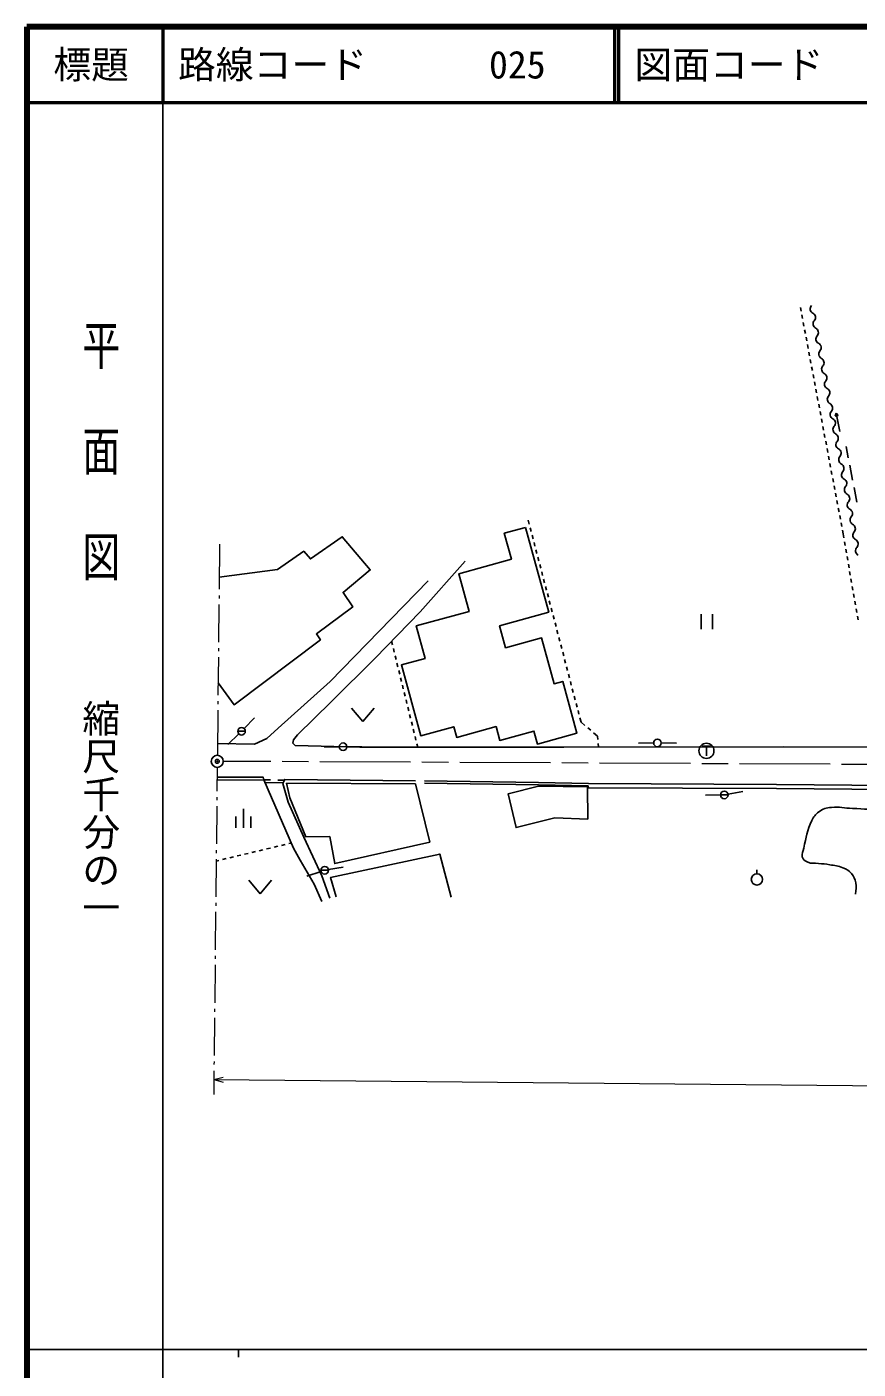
# Model space of a CAD drawing. Units: millimetres, scale not verified. Extents: x 40000 to 680000, y 20000 to 380000.
# Drawn here: x 40000 to 149974, y 202409 to 380000 of the extents above; entities that cross this region are included whole.
import ezdxf
from ezdxf.enums import TextEntityAlignment as Align

# ---------------------------------------------------------------- set-up
doc = ezdxf.new("R2010")
doc.units = ezdxf.units.MM
doc.header["$LTSCALE"] = 1000
doc.header["$PDMODE"] = 32
doc.header["$PDSIZE"] = 500
doc.linetypes.add('CHAIN', pattern=[18.5, 12, -1.5, 3.5, -1.5])
for name, color, linetype, lineweight in [('M-BGD', 7, 'Continuous', 25), ('M-BGD-EXST', 7, 'Continuous', 25), ('M-BMK', 2, 'CHAIN', 13), ('M-BMK-HTXT', 7, 'Continuous', 13), ('M-BMK-SRVR', 3, 'Continuous', 25), ('M-STR-HTXT', 7, 'Continuous', 13), ('M-TTL', 2, 'Continuous', 140), ('M-TTL-BAND', 7, 'Continuous', 25), ('M-TTL-LINE', 7, 'Continuous', 50)]:
    doc.layers.add(name, color=color, linetype=linetype, lineweight=lineweight)
doc.layers.add('M-OTRS', color=6, linetype='Continuous')
doc.layers.add('M-TTL-TXT', color=7, linetype='Continuous')
doc.styles.add('@ＭＳ ゴシック', font='')
doc.styles.add('ＭＳ ゴシック', font='')
doc.styles.get('@ＭＳ ゴシック').set_extended_font_data('@MS Gothic')
doc.styles.get('ＭＳ ゴシック').set_extended_font_data('MS Gothic')

msp = doc.modelspace()

# ---------------------------------------------------------------- linework, layer by layer
at = {"layer": 'M-BGD'}
for p, q in [((142434, 342377), (142345, 342848)), ((142619, 341394), (142526, 341886)), ((142805, 340412), (142712, 340903)), ((142990, 339429), (142897, 339920)), ((143175, 338446), (143083, 338938)), ((143361, 337464), (143268, 337955)), ((143546, 336481), (143454, 336972)), ((143732, 335498), (143639, 335990)), ((143917, 334516), (143824, 335007)), ((144103, 333533), (144010, 334024)), ((144288, 332550), (144195, 333042)), ((144474, 331568), (144381, 332059)), ((144659, 330585), (144566, 331076)), ((144844, 329602), (144752, 330094)), ((145030, 328620), (144937, 329111)), ((146945, 328505), (147052, 328910)), ((147312, 328581), (146945, 328505)), ((147562, 326463), (147052, 328910)), ((147052, 328910), (147312, 328581)), ((145215, 327637), (145123, 328128)), ((145401, 326654), (145308, 327146)), ((145586, 325672), (145493, 326163)), ((145772, 324689), (145679, 325180)), ((145957, 323706), (145864, 324198)), ((148382, 324481), (148674, 322986)), ((146142, 322724), (146050, 323215)), ((146328, 321741), (146235, 322232)), ((148865, 322004), (149247, 320041)), ((146513, 320758), (146421, 321250)), ((146699, 319776), (146606, 320267)), ((146884, 318793), (146791, 319284)), ((147070, 317810), (146977, 318302)), ((149439, 319060), (149821, 317097)), ((147255, 316828), (147162, 317319)), ((147440, 315845), (147348, 316337)), ((106461, 314200), (106318, 314746)), ((147626, 314863), (147533, 315354)), ((147811, 313880), (147719, 314371)), ((106714, 313232), (106587, 313716)), ((106967, 312265), (106840, 312749)), ((147993, 312917), (147904, 313389)), ((148086, 312380), (147993, 312917)), ((107220, 311297), (107093, 311781)), ((107473, 310330), (107346, 310814)), ((148256, 311395), (148171, 311887)), ((148426, 310409), (148341, 310902)), ((107726, 309363), (107600, 309846)), ((148596, 309424), (148511, 309916)), ((107979, 308395), (107853, 308879)), ((108232, 307428), (108106, 307911)), ((148766, 308438), (148681, 308931)), ((148935, 307453), (148850, 307946)), ((108485, 306460), (108359, 306944)), ((108738, 305493), (108612, 305976)), ((149105, 306467), (149020, 306960)), ((149275, 305482), (149190, 305975)), ((108991, 304525), (108865, 305009)), ((109244, 303558), (109118, 304042)), ((149445, 304496), (149360, 304989)), ((149615, 303511), (149530, 304004)), ((109497, 302590), (109371, 303074)), ((109750, 301623), (109624, 302107)), ((129193, 302299), (129193, 300299)), ((130693, 302299), (130693, 300299)), ((149785, 302526), (149700, 303018)), ((149955, 301540), (149870, 302033)), ((110004, 300655), (109877, 301139)), ((110257, 299688), (110130, 300172)), ((88363, 298260), (88252, 298712)), ((110510, 298721), (110383, 299204)), ((88603, 297290), (88483, 297775)), ((88842, 296319), (88722, 296804)), ((110763, 297753), (110636, 298237)), ((111016, 296786), (110889, 297269)), ((89082, 295348), (88962, 295833)), ((89321, 294377), (89201, 294862)), ((111269, 295818), (111142, 296302)), ((111522, 294851), (111395, 295334)), ((89560, 293406), (89441, 293891)), ((111775, 293883), (111648, 294367)), ((112028, 292916), (111901, 293400)), ((89800, 292435), (89680, 292920)), ((90039, 291464), (89919, 291949)), ((112281, 291948), (112154, 292432)), ((112534, 290981), (112407, 291465)), ((82960, 289881), (84460, 288081)), ((84460, 288081), (85960, 289881)), ((90279, 290493), (90159, 290979)), ((90518, 289522), (90398, 290008)), ((112787, 290013), (112661, 290497)), ((113040, 289046), (112914, 289530)), ((68746, 287157), (70133, 288598)), ((90757, 288551), (90638, 289037)), ((90997, 287580), (90877, 288066)), ((113310, 288016), (113167, 288562)), ((113828, 287579), (113310, 288016)), ((68038, 286452), (66592, 285070)), ((67899, 286797), (68899, 286797)), ((91236, 286609), (91117, 287095)), ((91476, 285639), (91356, 286124)), ((114593, 286934), (114210, 287257)), ((115493, 286175), (114975, 286612)), ((115534, 285693), (115493, 286175)), ((81328, 284759), (79328, 284748)), ((82327, 284756), (84327, 284733)), ((91707, 284702), (91595, 285153)), ((115618, 284712), (115577, 285194)), ((122925, 285260), (120925, 285249)), ((123925, 285257), (125925, 285234)), ((71361, 280374), (72219, 280360)), ((71513, 280027), (73915, 279996)), ((73219, 280343), (74076, 280328)), ((114276, 279580), (114281, 279330)), ((132759, 278476), (134723, 278851)), ((131768, 278372), (129768, 278332)), ((131767, 278383), (132767, 278383)), ((67648, 275527), (67648, 274027)), ((68648, 276527), (68648, 274027)), ((69648, 275527), (69648, 274027)), ((73669, 271701), (74156, 271818)), ((74642, 271934), (74996, 272019)), ((65889, 269838), (66376, 269954)), ((66862, 270071), (67348, 270187)), ((67834, 270304), (68321, 270420)), ((68807, 270537), (69293, 270653)), ((69779, 270769), (70266, 270886)), ((70752, 271002), (71238, 271119)), ((71724, 271235), (72211, 271352)), ((72697, 271468), (73183, 271585)), ((65050, 269636), (65403, 269721)), ((78927, 268262), (77028, 267634)), ((78902, 268419), (79902, 268419)), ((79895, 268504), (81866, 268840)), ((136589, 267955), (136589, 268455)), ((69351, 267104), (70851, 265304)), ((70851, 265304), (72351, 267104))]:
    msp.add_line(p, q, dxfattribs=at)
for points in [[(105970, 313776), (109038, 302540), (102538, 300766), (103332, 297856), (108090, 299155), (109747, 293086), (110889, 293397), (112763, 286534), (107551, 285111), (107084, 286820), (102570, 285588), (102070, 287420), (96868, 286000), (96485, 287404), (92108, 286209), (89547, 295593), (92692, 296452), (91516, 300762), (98494, 302666), (97134, 307651), (104105, 309553), (103162, 313010)], [(91403, 279870), (74354, 279931), (74769, 277989), (76926, 272828), (80068, 272864), (80727, 269288), (93297, 272138)], [(114159, 279451), (107708, 279520), (103692, 278546), (104732, 274066), (109843, 275349), (114202, 275183)]]:
    msp.add_lwpolyline(points, close=True, dxfattribs=at)
for points in [[(65455, 307178), (73179, 308184), (76642, 310617), (77508, 309611), (81719, 312536), (85427, 308149), (81824, 305178), (83123, 303248), (78303, 299691), (78841, 298919), (67412, 290321), (65304, 293199)], [(97998, 309302), (92032, 302611), (86089, 296481), (80275, 290714), (75806, 286315), (75268, 285660), (75198, 285216), (75479, 284935), (84042, 284701), (111054, 284704), (140156, 284756), (167399, 284687), (173587, 284578), (191542, 284590), (220630, 284294), (245565, 284277), (258829, 284505), (264506, 292429), (271479, 302325)], [(65218, 285200), (70098, 285118), (71735, 285851), (73248, 287193), (80147, 293369), (93085, 306705)], [(65169, 280717), (71262, 280750), (71361, 280374), (65165, 280330)], [(71361, 280374), (75294, 271332), (76141, 269764), (78008, 266577), (79003, 264262)], [(80075, 264720), (79021, 267666), (76621, 272791), (74553, 277436), (73856, 279875), (74122, 280423), (91430, 280228)], [(92620, 279932), (107688, 279735), (114276, 279580)], [(92624, 280232), (107694, 280035), (114283, 279880)], [(114281, 279330), (139151, 279227), (154126, 279098), (162212, 279032), (179233, 279106), (189311, 279148), (206747, 279013), (221968, 278901), (235495, 278739), (252437, 278503), (257929, 278490)], [(114283, 279880), (139154, 279777), (154131, 279648), (162213, 279582), (179231, 279656), (189312, 279698), (206752, 279563), (221973, 279451), (235502, 279289), (252442, 279053), (257930, 279040)], [(96139, 264869), (94621, 270545), (80183, 267458), (80930, 264919)]]:
    msp.add_lwpolyline(points, dxfattribs=at)
for centre, radius in [((68399, 286797), 500), ((81828, 284761), 500), ((123425, 285262), 500), ((132267, 278383), 500), ((79402, 268419), 500), ((136589, 267205), 750)]:
    msp.add_circle(centre, radius, dxfattribs=at)
for centre, radius, start, end in [((144272, 342695), 641, 138.26617, 243.10691), ((143693, 341552), 641, 318.26617, 63.10691), ((144649, 340699), 641, 138.26617, 243.10691), ((144069, 339556), 641, 318.26617, 63.10691), ((145026, 338703), 641, 138.26617, 243.10691), ((144446, 337560), 641, 318.26617, 63.10691), ((145402, 336707), 641, 138.26617, 243.10691), ((144823, 335564), 641, 318.26617, 63.10691), ((145779, 334710), 641, 138.26617, 243.10691), ((145199, 333567), 641, 318.26617, 63.10691), ((146156, 332714), 641, 138.26617, 243.10691), ((145576, 331571), 641, 318.26617, 63.10691), ((146533, 330718), 641, 138.26617, 243.10691), ((145953, 329575), 641, 318.26617, 63.10691), ((146909, 328722), 641, 138.26617, 243.10691), ((146329, 327579), 641, 318.26617, 63.10691), ((147286, 326726), 641, 138.26617, 243.10691), ((146706, 325583), 641, 318.26617, 63.10691), ((147663, 324730), 641, 138.26617, 243.10691), ((147083, 323587), 641, 318.26617, 63.10691), ((148039, 322734), 641, 138.26617, 243.10691), ((147460, 321591), 641, 318.26617, 63.10691), ((148416, 320738), 641, 138.26617, 243.10691), ((147836, 319595), 641, 318.26617, 63.10691), ((148793, 318741), 641, 138.26617, 243.10691), ((148213, 317598), 641, 318.26617, 63.10691), ((149169, 316745), 641, 138.26617, 243.10691), ((148590, 315602), 641, 318.26617, 63.10691), ((149546, 314749), 641, 138.26617, 243.10691), ((148966, 313606), 641, 318.26617, 63.10691), ((149940, 312739), 663, 138.31249, 241.25842), ((149302, 311576), 663, 318.31249, 61.25842), ((150292, 310694), 663, 138.31249, 241.25842)]:
    msp.add_arc(centre, radius, start, end, dxfattribs=at)
msp.add_open_spline([(149624, 265264), (149719, 265889), (149770, 266171), (149649, 266732), (149537, 267251), (149436, 267564), (149101, 267977), (148762, 268396), (148453, 268539), (147956, 268749), (147313, 269020), (146902, 269030), (146214, 269147), (145635, 269245), (145304, 269255), (144720, 269321), (144176, 269382), (143823, 269241), (143326, 269470), (142958, 269641), (142676, 269798), (142579, 270192), (142471, 270633), (142680, 270894), (142779, 271337), (143101, 272791), (143240, 273638), (143849, 274997), (144084, 275520), (144311, 275798), (144770, 276142), (145324, 276556), (145750, 276662), (146438, 276739), (147522, 276860), (148136, 276631), (149226, 276590), (150839, 276528), (151744, 276433), (153358, 276490), (154186, 276519), (154649, 276563), (155474, 276639), (156875, 276770), (157698, 276651), (159058, 277013), (159775, 277203), (160200, 277311), (160826, 277710), (161457, 278112), (161682, 278387), (162212, 279032)], degree=3, knots=[0, 0, 0, 0, 1, 1, 1, 2, 2, 2, 3, 3, 3, 4, 4, 4, 5, 5, 5, 6, 6, 6, 7, 7, 7, 8, 8, 8, 9, 9, 9, 10, 10, 10, 11, 11, 11, 12, 12, 12, 13, 13, 13, 14, 14, 14, 15, 15, 15, 16, 16, 16, 17, 17, 17, 17], dxfattribs=at)
at = {"layer": 'M-BGD-EXST'}
for p, q in [((129351, 284821), (130451, 284821)), ((129901, 284821), (129901, 283571))]:
    msp.add_line(p, q, dxfattribs=at)
msp.add_circle((129901, 284221), 1000, dxfattribs=at)
at = {"layer": 'M-BMK'}
msp.add_line((164773, 282344), (65992, 282822), dxfattribs=at)
at = {"layer": 'M-BMK-HTXT'}
for p, q in [((65502, 311545), (65438, 305585)), ((65429, 304785), (65425, 304385)), ((65416, 303585), (65362, 298585)), ((65341, 296585), (65287, 291586)), ((65354, 297785), (65349, 297385)), ((65265, 289586), (65201, 283625)), ((65278, 290786), (65274, 290386)), ((65183, 282026), (65150, 278893)), ((65141, 278093), (65137, 277693)), ((65128, 276893), (65074, 271894)), ((65065, 271094), (65061, 270694)), ((65052, 269894), (64998, 264894)), ((64977, 262894), (64923, 257894)), ((64990, 264094), (64985, 263694)), ((64901, 255895), (64847, 250895)), ((64914, 257094), (64910, 256695)), ((64825, 248895), (64771, 243895)), ((64838, 250095), (64834, 249695)), ((64750, 241895), (64716, 238763)), ((64763, 243095), (64758, 242695))]:
    msp.add_line(p, q, dxfattribs=at)
at = {"layer": 'M-BMK-SRVR'}
msp.add_circle((65192, 282825), 800, dxfattribs=at)
at = {"layer": 'M-OTRS'}
msp.add_point((65192, 282825), dxfattribs=at)
at = {"layer": 'M-STR-HTXT'}
for q in [(65990, 241020), (258009, 238954), (65984, 240395)]:
    msp.add_line((64737, 240719), q, dxfattribs=at)
at = {"layer": 'M-TTL'}
for p, q in [((40000, 380000), (40000, 20000)), ((680000, 380000), (40000, 380000))]:
    msp.add_line(p, q, dxfattribs=at)
at = {"layer": 'M-TTL-BAND'}
for p, q in [((58000, 370000), (58000, 20000)), ((40000, 205000), (579000, 205000)), ((68000, 205000), (68000, 204000))]:
    msp.add_line(p, q, dxfattribs=at)
at = {"layer": 'M-TTL-LINE'}
for p, q in [((58000, 380000), (58000, 370000)), ((117750, 380000), (117750, 370000)), ((118250, 380000), (118250, 370000)), ((40000, 370000), (680000, 370000))]:
    msp.add_line(p, q, dxfattribs=at)

# ---------------------------------------------------------------- texts
at = {"layer": 'M-TTL-BAND', "style": '@ＭＳ ゴシック', "width": 1.4}
msp.add_text('平  面  図', height=3666, rotation=270, dxfattribs=at).set_placement((49777, 306475), align=Align.MIDDLE_RIGHT)
at = {"layer": 'M-TTL-BAND', "style": '@ＭＳ ゴシック'}
msp.add_text('縮尺千分の一', height=3666, rotation=270, dxfattribs=at).set_placement((49777, 261030), align=Align.MIDDLE_RIGHT)
at = {"layer": 'M-TTL-TXT', "style": 'ＭＳ ゴシック'}
msp.add_text('標題', height=3666, dxfattribs=at).set_placement((48500, 375000), align=Align.MIDDLE_CENTER)
for s, p in [('路線コード', (60000, 375000)), ('025', (101142, 375000)), ('図面コード', (120380, 375000))]:
    msp.add_text(s, height=3666, dxfattribs=at).set_placement(p, align=Align.MIDDLE_LEFT)

doc.saveas('drawing.dxf')
